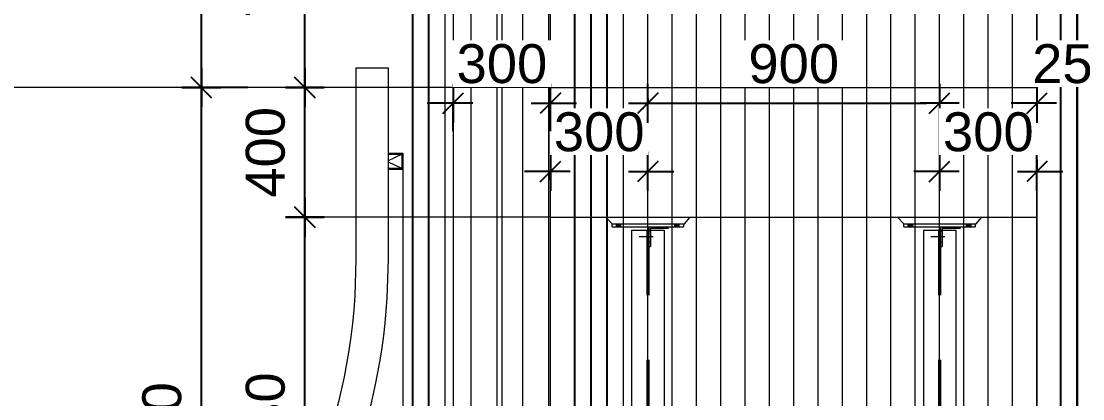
# Model space of a CAD drawing. Header units: millimetres. Extents: x 663313 to 1226001, y 1431724 to 1620898.
# Drawn here: x 663658.924 to 663662.198, y 1524737.108 to 1524738.272 of the extents above; entities that cross this region are included whole.
import ezdxf

# ---------------------------------------------------------------- set-up
doc = ezdxf.new("R2010")
doc.units = ezdxf.units.MM
for name, pattern in [('Grid Line', [22.225, 12.7, -3.175, 3.175, -3.175]), ('HIDDEN', [0.375, 0.25, -0.125]), ('XKITLINE00', [0]), ('XKITLINE02', [4, 2, -2])]:
    doc.linetypes.add(name, pattern=pattern)
doc.layers.get('Defpoints').update_dxf_attribs({"color": 140})
for name, color, linetype in [('000 - CONCRETE_EX_BUILDING_CUT_COLOR_1', 1, 'Continuous'), ('000 - D I M', 1, 'Continuous'), ('DIM', 1, 'Continuous')]:
    doc.layers.add(name, color=color, linetype=linetype)
for name, color, linetype, lineweight in [('A-GENM', 29, 'Continuous', 9), ('Bolt', 7, 'Continuous', 0), ('Part', 2, 'Continuous', 0), ('S-GRID', 1, 'Continuous', 9)]:
    doc.layers.add(name, color=color, linetype=linetype, lineweight=lineweight)
doc.styles.add('Arial', font='arial.ttf')
doc.dimstyles.new('Dim - 40 - End', dxfattribs={"dimscale": 0.04, "dimtxt": 3, "dimasz": 1, "dimexe": 0, "dimexo": 2.5, "dimgap": 1.5, "dimtad": 1, "dimdec": 0, "dimlfac": 1000, "dimzin": 1, "dimdsep": 46, "dimtxsty": 'Arial', "dimblk": 'END', "dimcen": 0.09, "dimclrd": 1, "dimclre": 49, "dimclrt": 3, "dimadec": 0, "dimazin": 0, "dimtfac": 1, "dimtdec": 0, "dimtix": 1, "dimtofl": 0, "dimtmove": 2, "dimatfit": 3, "dimfxl": 1, "dimtfill": 1, "dimtfillclr": 256, "dimtolj": 1, "dimtzin": 0, "dimarcsym": 0})

# ---------------------------------------------------------------- blocks, each defined once
blk = doc.blocks.new('GM_Louver Grill Vertical Z1 - Z Profile-18225337-ENT 4 ELE-4 sheet')
at = {"layer": 'A-GENM', "color": 39}
blk.add_line((131839.2, 105680), (131839.2, 110050), dxfattribs=at)
blk = doc.blocks.new('4')
at = {"layer": 'DIM'}
for p, q in [((128164.5, 105680), (128164.5, 110050)), ((128613.2, 110050), (128613.2, 105680)), ((128713.2, 110050), (128713.2, 105680)), ((130113.4, 105680), (130113.4, 110050))]:
    blk.add_line(p, q, dxfattribs=at)
for points in [[(128114.5, 110050), (128663.2, 110050), (128663.2, 105680), (128114.5, 105680)], [(130163.4, 110050), (128663.2, 110050), (128663.2, 105680), (130163.4, 105680)], [(130163.4, 110050), (131663.7, 110050), (131663.7, 105680), (130163.4, 105680)]]:
    blk.add_lwpolyline(points, close=True, dxfattribs=at)
at = {"layer": 'A-GENM'}
for p in [(-3624.8, 0), (-3544.8, 0), (-3464.9, 0), (-3384.9, 0), (-3305, 0), (-3075, 0), (-3000, 0), (-2925, 0), (-2850, 0), (-2775, 0), (-2700, 0), (-2625, 0), (-2550, 0), (-2475, 0), (-2400, 0), (-2325, 0), (-2250, 0), (-2175, 0), (-2100, 0), (-2025, 0), (-1950, 0), (-1875, 0), (-1800, 0)]:
    blk.add_blockref('GM_Louver Grill Vertical Z1 - Z Profile-18225337-ENT 4 ELE-4 sheet', p, dxfattribs=at)
blk = doc.blocks.new('*A3033278')
at = {"layer": 'Part', "linetype": 'XKITLINE00', "lineweight": 0}
for p, q in [((443.663364, 101.130227), (443.663364, 88.530227)), ((443.663364, 101.130227), (444.663364, 101.130227)), ((444.663364, 101.130227), (444.663364, 88.530227)), ((443.663364, 87.820227), (443.663364, 84.030227)), ((444.663364, 87.820227), (444.663364, 84.030227)), ((443.663364, 84.030227), (444.663364, 84.030227))]:
    blk.add_line(p, q, dxfattribs=at)
at = {"layer": 'Part', "linetype": 'XKITLINE02', "lineweight": 0}
for p, q in [((444.133364, 101.130227), (444.133364, 84.030227)), ((444.193364, 101.130227), (444.193364, 84.030227)), ((443.663364, 88.530227), (443.663364, 87.820227)), ((444.663364, 88.530227), (444.663364, 87.820227))]:
    blk.add_line(p, q, dxfattribs=at)
blk = doc.blocks.new('*A3055284')
at = {"layer": 'Bolt'}
for points in [[(443.333, 101.33), (443.333, 101.23), (443.193, 101.23), (443.193, 101.33)], [(445.133, 101.33), (445.133, 101.23), (444.993, 101.23), (444.993, 101.33)]]:
    blk.add_hatch(color=256, dxfattribs=at).paths.add_polyline_path(points, flags=17)
at = {"layer": 'Bolt', "linetype": 'XKITLINE00', "lineweight": 0}
for p, q in [((443.193, 101.23), (443.193, 101.33)), ((443.263, 101.23), (443.263, 101.33)), ((443.333, 101.23), (443.333, 101.33)), ((444.993, 101.23), (444.993, 101.33)), ((445.063, 101.23), (445.063, 101.33)), ((445.133, 101.23), (445.133, 101.33))]:
    blk.add_line(p, q, dxfattribs=at)
blk = doc.blocks.new('*A3056285')
at = {"layer": 'Bolt', "linetype": 'XKITLINE02', "lineweight": 0}
for p, q in [((444.322564, 100.930227), (443.893364, 100.930227)), ((444.193364, 101.000227), (444.133364, 101.000227)), ((444.193364, 100.860227), (444.133364, 100.860227)), ((444.243364, 101.100227), (444.193364, 101.100227)), ((444.243364, 100.760227), (444.193364, 100.760227))]:
    blk.add_line(p, q, dxfattribs=at)
blk = doc.blocks.new('*A3057286')
at = {"layer": 'Part', "linetype": 'XKITLINE00', "lineweight": 0}
for p, q in [((443.063364, 101.330227), (442.863364, 101.530227)), ((445.293364, 101.330227), (445.463364, 101.530227)), ((443.063364, 101.330227), (445.293364, 101.330227))]:
    blk.add_line(p, q, dxfattribs=at)
at = {"layer": 'Part', "linetype": 'XKITLINE02', "lineweight": 0}
blk.add_line((442.863364, 101.530227), (445.463364, 101.530227), dxfattribs=at)
blk = doc.blocks.new('*A3058287')
at = {"layer": 'Part', "linetype": 'XKITLINE00', "lineweight": 0}
for p, q in [((444.193364, 101.230227), (444.193364, 101.130227)), ((444.793364, 101.180227), (444.243364, 101.180227)), ((444.243364, 101.180227), (444.243364, 101.130227)), ((444.793364, 101.230227), (444.793364, 101.180227))]:
    blk.add_line(p, q, dxfattribs=at)
at = {"layer": 'Part', "linetype": 'XKITLINE02', "lineweight": 0}
for p, q in [((444.193364, 101.230227), (444.793364, 101.230227)), ((444.193364, 101.130227), (444.193364, 100.630227)), ((444.243364, 101.130227), (444.243364, 100.630227)), ((444.193364, 100.630227), (444.243364, 100.630227))]:
    blk.add_line(p, q, dxfattribs=at)
blk = doc.blocks.new('*A3059288')
at = {"layer": 'Part', "linetype": 'XKITLINE00', "lineweight": 0}
for p, q in [((443.063364, 101.230227), (443.063364, 101.330227)), ((443.063364, 101.330227), (445.263364, 101.330227)), ((443.063364, 101.230227), (445.263364, 101.230227)), ((445.263364, 101.330227), (445.263364, 101.230227))]:
    blk.add_line(p, q, dxfattribs=at)
blk = doc.blocks.new('*A3179295')
at = {"layer": 'Part', "linetype": 'XKITLINE00', "lineweight": 0}
for p, q in [((465.163364, 101.130227), (465.163364, 88.530227)), ((465.163364, 101.130227), (466.163364, 101.130227)), ((466.163364, 101.130227), (466.163364, 88.530227)), ((465.163364, 87.820227), (465.163364, 84.030227)), ((466.163364, 87.820227), (466.163364, 84.030227)), ((465.163364, 84.030227), (466.163364, 84.030227))]:
    blk.add_line(p, q, dxfattribs=at)
at = {"layer": 'Part', "linetype": 'XKITLINE02', "lineweight": 0}
for p, q in [((465.633364, 101.130227), (465.633364, 84.030227)), ((465.693364, 101.130227), (465.693364, 84.030227)), ((465.163364, 88.530227), (465.163364, 87.820227)), ((466.163364, 88.530227), (466.163364, 87.820227))]:
    blk.add_line(p, q, dxfattribs=at)
blk = doc.blocks.new('*A3220326')
at = {"layer": 'Bolt'}
for points in [[(464.833, 101.33), (464.833, 101.23), (464.693, 101.23), (464.693, 101.33)], [(466.633, 101.33), (466.633, 101.23), (466.493, 101.23), (466.493, 101.33)]]:
    blk.add_hatch(color=256, dxfattribs=at).paths.add_polyline_path(points, flags=17)
at = {"layer": 'Bolt', "linetype": 'XKITLINE00', "lineweight": 0}
for p, q in [((464.693, 101.23), (464.693, 101.33)), ((464.763, 101.23), (464.763, 101.33)), ((464.833, 101.23), (464.833, 101.33)), ((466.493, 101.23), (466.493, 101.33)), ((466.563, 101.23), (466.563, 101.33)), ((466.633, 101.23), (466.633, 101.33))]:
    blk.add_line(p, q, dxfattribs=at)
blk = doc.blocks.new('*A3221327')
at = {"layer": 'Bolt', "linetype": 'XKITLINE02', "lineweight": 0}
for p, q in [((465.822564, 100.930227), (465.393364, 100.930227)), ((465.693364, 101.000227), (465.633364, 101.000227)), ((465.693364, 100.860227), (465.633364, 100.860227)), ((465.743364, 101.100227), (465.693364, 101.100227)), ((465.743364, 100.760227), (465.693364, 100.760227))]:
    blk.add_line(p, q, dxfattribs=at)
blk = doc.blocks.new('*A3222328')
at = {"layer": 'Part', "linetype": 'XKITLINE00', "lineweight": 0}
for p, q in [((464.563364, 101.330227), (464.363364, 101.530227)), ((466.793364, 101.330227), (466.963364, 101.530227)), ((464.563364, 101.330227), (466.793364, 101.330227))]:
    blk.add_line(p, q, dxfattribs=at)
at = {"layer": 'Part', "linetype": 'XKITLINE02', "lineweight": 0}
blk.add_line((464.363364, 101.530227), (466.963364, 101.530227), dxfattribs=at)
blk = doc.blocks.new('*A3223329')
at = {"layer": 'Part', "linetype": 'XKITLINE00', "lineweight": 0}
for p, q in [((465.693364, 101.230227), (465.693364, 101.130227)), ((466.293364, 101.180227), (465.743364, 101.180227)), ((465.743364, 101.180227), (465.743364, 101.130227)), ((466.293364, 101.230227), (466.293364, 101.180227))]:
    blk.add_line(p, q, dxfattribs=at)
at = {"layer": 'Part', "linetype": 'XKITLINE02', "lineweight": 0}
for p, q in [((465.693364, 101.230227), (466.293364, 101.230227)), ((465.693364, 101.130227), (465.693364, 100.630227)), ((465.743364, 101.130227), (465.743364, 100.630227)), ((465.693364, 100.630227), (465.743364, 100.630227))]:
    blk.add_line(p, q, dxfattribs=at)
blk = doc.blocks.new('*A3224330')
at = {"layer": 'Part', "linetype": 'XKITLINE00', "lineweight": 0}
for p, q in [((464.563364, 101.230227), (464.563364, 101.330227)), ((464.563364, 101.330227), (466.763364, 101.330227)), ((464.563364, 101.230227), (466.763364, 101.230227)), ((466.763364, 101.330227), (466.763364, 101.230227))]:
    blk.add_line(p, q, dxfattribs=at)
blk = doc.blocks.new('canu')
at = {"layer": '000 - CONCRETE_EX_BUILDING_CUT_COLOR_1', "linetype": 'XKITLINE00', "lineweight": 0}
for p, q in [((663604.4258, 1524737.8429), (663604.4676, 1524737.8624)), ((663604.4708, 1524737.8156), (663604.4708, 1524735.6931))]:
    blk.add_line(p, q, dxfattribs=at)
blk.add_lwpolyline([(663602.9797, 1524735.6931, 0.327722), (663604.4221, 1524737.4187), (663604.4258, 1524737.538), (663604.4258, 1524738.1281), (663604.3258, 1524738.1281), (663604.3258, 1524737.538), (663604.3223, 1524737.425, -0.377868), (663602.6388, 1524735.7416), (663602.5258, 1524735.7381), (663601.4758, 1524735.7381), (663601.4758, 1524735.6381), (663601.7758, 1524735.6381)], format="xyb", dxfattribs=at)
for points in [[(663604.4258, 1524737.8656), (663604.4258, 1524737.8656), (663604.4708, 1524737.8656), (663604.4708, 1524737.8156), (663604.4258, 1524737.8156), (663604.4258, 1524737.8156)], [(663604.4258, 1524737.8624), (663604.4258, 1524737.8624), (663604.4676, 1524737.8624), (663604.4676, 1524737.8188), (663604.4258, 1524737.8188), (663604.4258, 1524737.8188)], [(663604.4676, 1524737.8188), (663604.4676, 1524737.8188), (663604.4258, 1524737.8382)]]:
    blk.add_lwpolyline(points, dxfattribs=at)
blk = doc.blocks.new('END')
at = {"color": 1}
for p, q in [((0, 1.5), (0, -1.5)), ((1.5, 0), (-1.5, 0))]:
    blk.add_line(p, q, dxfattribs=at)
at = {"color": 3}
blk.add_line((-0.795, -0.795), (0.795, 0.795), dxfattribs=at)
blk = doc.blocks.new('*D4021')
at = {"layer": '000 - D I M', "color": 49, "lineweight": -2, "transparency": 16777216}
for p, q in [((663659.8352, 1524737.6681), (663659.7989, 1524737.6681)), ((663659.8352, 1524736.3386), (663659.7989, 1524736.3386))]:
    blk.add_line(p, q, dxfattribs=at)
at = {"layer": '000 - D I M', "color": 1, "lineweight": -2, "transparency": 16777216}
blk.add_line((663659.7989, 1524736.3786), (663659.7989, 1524737.6281), dxfattribs=at)
at = {"layer": 'Defpoints', "color": 0, "transparency": 16777216}
for p in [(663659.7989, 1524737.6681), (663659.9352, 1524737.6681), (663659.9352, 1524736.3386)]:
    blk.add_point(p, dxfattribs=at)
at = {"layer": '000 - D I M', "color": 1, "lineweight": -2, "transparency": 16777216, "xscale": 0.04, "yscale": 0.04, "zscale": 0.04}
for p, rotation in [((663659.7989, 1524737.6681), 90), ((663659.7989, 1524736.3386), 270)]:
    blk.add_blockref('END', p, dxfattribs=dict(at, rotation=rotation))
at = {"layer": '000 - D I M', "color": 3, "transparency": 16777216, "insert": (663659.6776, 1524737.0033), "char_height": 0.12, "attachment_point": 5, "rotation": 90, "style": 'Arial', "bg_fill": 3, "box_fill_scale": 1.1, "bg_fill_color": 256, "bg_fill_true_color": 13158600, "bg_fill_transparency": 0}
blk.add_mtext('\\A1;1330', dxfattribs=at)
blk = doc.blocks.new('*D4022')
at = {"layer": '000 - D I M', "color": 49, "lineweight": -2, "transparency": 16777216}
for p, q in [((663659.8118, 1524738.0681), (663659.7989, 1524738.0681)), ((663659.8118, 1524737.6681), (663659.7989, 1524737.6681))]:
    blk.add_line(p, q, dxfattribs=at)
at = {"layer": '000 - D I M', "color": 1, "lineweight": -2, "transparency": 16777216}
blk.add_line((663659.7989, 1524737.7081), (663659.7989, 1524738.0281), dxfattribs=at)
at = {"layer": 'Defpoints', "color": 0, "transparency": 16777216}
for p in [(663659.7989, 1524738.0681), (663659.9118, 1524738.0681), (663659.9118, 1524737.6681)]:
    blk.add_point(p, dxfattribs=at)
at = {"layer": '000 - D I M', "color": 1, "lineweight": -2, "transparency": 16777216, "xscale": 0.04, "yscale": 0.04, "zscale": 0.04}
for p, rotation in [((663659.7989, 1524738.0681), 90), ((663659.7989, 1524737.6681), 270)]:
    blk.add_blockref('END', p, dxfattribs=dict(at, rotation=rotation))
at = {"layer": '000 - D I M', "color": 3, "transparency": 16777216, "insert": (663659.6776, 1524737.8681), "char_height": 0.12, "attachment_point": 5, "rotation": 90, "style": 'Arial', "bg_fill": 3, "box_fill_scale": 1.1, "bg_fill_color": 256, "bg_fill_true_color": 13158600, "bg_fill_transparency": 0}
blk.add_mtext('\\A1;400', dxfattribs=at)
blk = doc.blocks.new('*D4023')
at = {"layer": '000 - D I M', "color": 49, "lineweight": -2, "transparency": 16777216}
for p, q in [((663659.8046, 1524738.7781), (663659.7989, 1524738.7781)), ((663659.8046, 1524738.0681), (663659.7989, 1524738.0681))]:
    blk.add_line(p, q, dxfattribs=at)
at = {"layer": '000 - D I M', "color": 1, "lineweight": -2, "transparency": 16777216}
blk.add_line((663659.7989, 1524738.1081), (663659.7989, 1524738.7381), dxfattribs=at)
at = {"layer": 'Defpoints', "color": 0, "transparency": 16777216}
for p in [(663659.7989, 1524738.7781), (663659.9046, 1524738.7781), (663659.9046, 1524738.0681)]:
    blk.add_point(p, dxfattribs=at)
at = {"layer": '000 - D I M', "color": 1, "lineweight": -2, "transparency": 16777216, "xscale": 0.04, "yscale": 0.04, "zscale": 0.04}
for p, rotation in [((663659.7989, 1524738.7781), 90), ((663659.7989, 1524738.0681), 270)]:
    blk.add_blockref('END', p, dxfattribs=dict(at, rotation=rotation))
at = {"layer": '000 - D I M', "color": 3, "transparency": 16777216, "insert": (663659.6776, 1524738.4231), "char_height": 0.12, "attachment_point": 5, "rotation": 90, "style": 'Arial', "bg_fill": 3, "box_fill_scale": 1.1, "bg_fill_color": 256, "bg_fill_true_color": 13158600, "bg_fill_transparency": 0}
blk.add_mtext('\\A1;710', dxfattribs=at)
blk = doc.blocks.new('*D4025')
at = {"layer": '000 - D I M', "color": 1, "lineweight": -2, "transparency": 16777216}
for p, q in [((663660.5166, 1524737.8093), (663660.4766, 1524737.8093)), ((663660.8966, 1524737.8093), (663660.9366, 1524737.8093))]:
    blk.add_line(p, q, dxfattribs=at)
at = {"layer": '000 - D I M', "color": 49, "lineweight": -2, "transparency": 16777216}
for p, q in [((663660.5566, 1524737.7846), (663660.5566, 1524737.8093)), ((663660.8566, 1524737.7846), (663660.8566, 1524737.8093))]:
    blk.add_line(p, q, dxfattribs=at)
at = {"layer": 'Defpoints', "color": 0, "transparency": 16777216}
for p in [(663660.8566, 1524737.8093), (663660.5566, 1524737.6846), (663660.8566, 1524737.6846)]:
    blk.add_point(p, dxfattribs=at)
at = {"layer": '000 - D I M', "color": 1, "lineweight": -2, "transparency": 16777216, "xscale": 0.04, "yscale": 0.04, "zscale": 0.04}
blk.add_blockref('END', (663660.5566, 1524737.8093), dxfattribs=at)
at = {"layer": '000 - D I M', "color": 1, "lineweight": -2, "transparency": 16777216, "xscale": 0.04, "yscale": 0.04, "zscale": 0.04, "rotation": 180}
blk.add_blockref('END', (663660.8566, 1524737.8093), dxfattribs=at)
at = {"layer": '000 - D I M', "color": 3, "transparency": 16777216, "insert": (663660.7066, 1524737.9307), "char_height": 0.12, "attachment_point": 5, "style": 'Arial', "bg_fill": 3, "box_fill_scale": 1.1, "bg_fill_color": 256, "bg_fill_true_color": 13158600, "bg_fill_transparency": 0}
blk.add_mtext('\\A1;300', dxfattribs=at)
blk = doc.blocks.new('*D4026')
at = {"layer": '000 - D I M', "color": 49, "lineweight": -2, "transparency": 16777216}
for p, q in [((663660.8566, 1524738.0345), (663660.8566, 1524738.0194)), ((663661.7564, 1524738.0345), (663661.7564, 1524738.0194))]:
    blk.add_line(p, q, dxfattribs=at)
at = {"layer": '000 - D I M', "color": 1, "lineweight": -2, "transparency": 16777216}
blk.add_line((663660.8966, 1524738.0194), (663661.7164, 1524738.0194), dxfattribs=at)
at = {"layer": 'Defpoints', "color": 0, "transparency": 16777216}
for p in [(663661.7564, 1524738.0194), (663660.8566, 1524737.9345), (663661.7564, 1524737.9345)]:
    blk.add_point(p, dxfattribs=at)
at = {"layer": '000 - D I M', "color": 1, "lineweight": -2, "transparency": 16777216, "xscale": 0.04, "yscale": 0.04, "zscale": 0.04, "rotation": 180}
blk.add_blockref('END', (663660.8566, 1524738.0194), dxfattribs=at)
at = {"layer": '000 - D I M', "color": 1, "lineweight": -2, "transparency": 16777216, "xscale": 0.04, "yscale": 0.04, "zscale": 0.04}
blk.add_blockref('END', (663661.7564, 1524738.0194), dxfattribs=at)
at = {"layer": '000 - D I M', "color": 3, "transparency": 16777216, "insert": (663661.3065, 1524738.1407), "char_height": 0.12, "attachment_point": 5, "style": 'Arial', "bg_fill": 3, "box_fill_scale": 1.1, "bg_fill_color": 256, "bg_fill_true_color": 13158600, "bg_fill_transparency": 0}
blk.add_mtext('\\A1;900', dxfattribs=at)
blk = doc.blocks.new('*D4027')
at = {"layer": '000 - D I M', "color": 49, "lineweight": -2, "transparency": 16777216}
for p, q in [((663661.7564, 1524737.8461), (663661.7564, 1524737.8093)), ((663662.0566, 1524737.8461), (663662.0566, 1524737.8093))]:
    blk.add_line(p, q, dxfattribs=at)
at = {"layer": '000 - D I M', "color": 1, "lineweight": -2, "transparency": 16777216}
for p, q in [((663661.7164, 1524737.8093), (663661.6764, 1524737.8093)), ((663662.0966, 1524737.8093), (663662.1366, 1524737.8093))]:
    blk.add_line(p, q, dxfattribs=at)
at = {"layer": 'Defpoints', "color": 0, "transparency": 16777216}
for p in [(663662.0566, 1524737.8093), (663661.7564, 1524737.7461), (663662.0566, 1524737.7461)]:
    blk.add_point(p, dxfattribs=at)
at = {"layer": '000 - D I M', "color": 1, "lineweight": -2, "transparency": 16777216, "xscale": 0.04, "yscale": 0.04, "zscale": 0.04}
blk.add_blockref('END', (663661.7564, 1524737.8093), dxfattribs=at)
at = {"layer": '000 - D I M', "color": 1, "lineweight": -2, "transparency": 16777216, "xscale": 0.04, "yscale": 0.04, "zscale": 0.04, "rotation": 180}
blk.add_blockref('END', (663662.0566, 1524737.8093), dxfattribs=at)
at = {"layer": '000 - D I M', "color": 3, "transparency": 16777216, "insert": (663661.9065, 1524737.9307), "char_height": 0.12, "attachment_point": 5, "style": 'Arial', "bg_fill": 3, "box_fill_scale": 1.1, "bg_fill_color": 256, "bg_fill_true_color": 13158600, "bg_fill_transparency": 0}
blk.add_mtext('\\A1;300', dxfattribs=at)
blk = doc.blocks.new('*D4028')
at = {"layer": '000 - D I M', "color": 1, "lineweight": -2, "transparency": 16777216}
for p, q in [((663662.0166, 1524738.0194), (663661.9766, 1524738.0194)), ((663662.3466, 1524738.0194), (663662.3866, 1524738.0194))]:
    blk.add_line(p, q, dxfattribs=at)
at = {"layer": '000 - D I M', "color": 49, "lineweight": -2, "transparency": 16777216}
for p, q in [((663662.0566, 1524738.0197), (663662.0566, 1524738.0194)), ((663662.3066, 1524738.0197), (663662.3066, 1524738.0194))]:
    blk.add_line(p, q, dxfattribs=at)
at = {"layer": 'Defpoints', "color": 0, "transparency": 16777216}
for p in [(663662.3066, 1524738.0194), (663662.0566, 1524737.9197), (663662.3066, 1524737.9197)]:
    blk.add_point(p, dxfattribs=at)
at = {"layer": '000 - D I M', "color": 1, "lineweight": -2, "transparency": 16777216, "xscale": 0.04, "yscale": 0.04, "zscale": 0.04}
blk.add_blockref('END', (663662.0566, 1524738.0194), dxfattribs=at)
at = {"layer": '000 - D I M', "color": 1, "lineweight": -2, "transparency": 16777216, "xscale": 0.04, "yscale": 0.04, "zscale": 0.04, "rotation": 180}
blk.add_blockref('END', (663662.3066, 1524738.0194), dxfattribs=at)
at = {"layer": '000 - D I M', "color": 3, "transparency": 16777216, "insert": (663662.1816, 1524738.1407), "char_height": 0.12, "attachment_point": 5, "style": 'Arial', "bg_fill": 3, "box_fill_scale": 1.1, "bg_fill_color": 256, "bg_fill_true_color": 13158600, "bg_fill_transparency": 0}
blk.add_mtext('\\A1;250', dxfattribs=at)
blk = doc.blocks.new('*D3977')
at = {"layer": '000 - D I M', "color": 1, "lineweight": -2, "transparency": 16777216}
for p, q in [((663660.2166, 1524738.0194), (663660.1766, 1524738.0194)), ((663660.5966, 1524738.0194), (663660.6366, 1524738.0194))]:
    blk.add_line(p, q, dxfattribs=at)
at = {"layer": '000 - D I M', "color": 49, "lineweight": -2, "transparency": 16777216}
for p, q in [((663660.2566, 1524737.9337), (663660.2566, 1524738.0194)), ((663660.5566, 1524737.9337), (663660.5566, 1524738.0194))]:
    blk.add_line(p, q, dxfattribs=at)
at = {"layer": 'Defpoints', "color": 0, "transparency": 16777216}
for p in [(663660.5566, 1524738.0194), (663660.2566, 1524737.8337), (663660.5566, 1524737.8337)]:
    blk.add_point(p, dxfattribs=at)
at = {"layer": '000 - D I M', "color": 1, "lineweight": -2, "transparency": 16777216, "xscale": 0.04, "yscale": 0.04, "zscale": 0.04}
blk.add_blockref('END', (663660.2566, 1524738.0194), dxfattribs=at)
at = {"layer": '000 - D I M', "color": 1, "lineweight": -2, "transparency": 16777216, "xscale": 0.04, "yscale": 0.04, "zscale": 0.04, "rotation": 180}
blk.add_blockref('END', (663660.5566, 1524738.0194), dxfattribs=at)
at = {"layer": '000 - D I M', "color": 3, "transparency": 16777216, "insert": (663660.4066, 1524738.1408), "char_height": 0.12, "attachment_point": 5, "style": 'Arial', "bg_fill": 3, "box_fill_scale": 1.1, "bg_fill_color": 256, "bg_fill_true_color": 13158600, "bg_fill_transparency": 0}
blk.add_mtext('\\A1;300', dxfattribs=at)
blk = doc.blocks.new('*D3978')
at = {"layer": '000 - D I M', "color": 49, "lineweight": -2, "transparency": 16777216}
for p, q in [((663659.6229, 1524738.0681), (663659.4798, 1524738.0681)), ((663659.6229, 1524735.8781), (663659.4798, 1524735.8781))]:
    blk.add_line(p, q, dxfattribs=at)
at = {"layer": '000 - D I M', "color": 1, "lineweight": -2, "transparency": 16777216}
blk.add_line((663659.4798, 1524735.9181), (663659.4798, 1524738.0281), dxfattribs=at)
at = {"layer": 'Defpoints', "color": 0, "transparency": 16777216}
for p in [(663659.4798, 1524738.0681), (663659.7229, 1524738.0681), (663659.7229, 1524735.8781)]:
    blk.add_point(p, dxfattribs=at)
at = {"layer": '000 - D I M', "color": 1, "lineweight": -2, "transparency": 16777216, "xscale": 0.04, "yscale": 0.04, "zscale": 0.04}
for p, rotation in [((663659.4798, 1524738.0681), 90), ((663659.4798, 1524735.8781), 270)]:
    blk.add_blockref('END', p, dxfattribs=dict(at, rotation=rotation))
at = {"layer": '000 - D I M', "color": 3, "transparency": 16777216, "insert": (663659.3585, 1524736.9731), "char_height": 0.12, "attachment_point": 5, "rotation": 90, "style": 'Arial', "bg_fill": 3, "box_fill_scale": 1.1, "bg_fill_color": 256, "bg_fill_true_color": 13158600, "bg_fill_transparency": 0}
blk.add_mtext('\\A1;2190', dxfattribs=at)
blk = doc.blocks.new('*D3979')
at = {"layer": '000 - D I M', "color": 49, "lineweight": -2, "transparency": 16777216}
for p, q in [((663659.6055, 1524739.3781), (663659.4798, 1524739.3781)), ((663659.6055, 1524738.0681), (663659.4798, 1524738.0681))]:
    blk.add_line(p, q, dxfattribs=at)
at = {"layer": '000 - D I M', "color": 1, "lineweight": -2, "transparency": 16777216}
blk.add_line((663659.4798, 1524738.1081), (663659.4798, 1524739.3381), dxfattribs=at)
at = {"layer": 'Defpoints', "color": 0, "transparency": 16777216}
for p in [(663659.4798, 1524739.3781), (663659.7055, 1524739.3781), (663659.7055, 1524738.0681)]:
    blk.add_point(p, dxfattribs=at)
at = {"layer": '000 - D I M', "color": 1, "lineweight": -2, "transparency": 16777216, "xscale": 0.04, "yscale": 0.04, "zscale": 0.04}
for p, rotation in [((663659.4798, 1524739.3781), 90), ((663659.4798, 1524738.0681), 270)]:
    blk.add_blockref('END', p, dxfattribs=dict(at, rotation=rotation))
at = {"layer": '000 - D I M', "color": 3, "transparency": 16777216, "insert": (663659.3585, 1524738.7231), "char_height": 0.12, "attachment_point": 5, "rotation": 90, "style": 'Arial', "bg_fill": 3, "box_fill_scale": 1.1, "bg_fill_color": 256, "bg_fill_true_color": 13158600, "bg_fill_transparency": 0}
blk.add_mtext('\\A1;1310', dxfattribs=at)

msp = doc.modelspace()

# ---------------------------------------------------------------- linework, layer by layer
at = {"layer": 'Part', "linetype": 'XKITLINE00', "lineweight": 0}
for p, q in [((663660.5566, 1524738.0681), (663662.0566, 1524738.0681)), ((663660.5566, 1524737.6681), (663662.0566, 1524737.6681))]:
    msp.add_line(p, q, dxfattribs=at)
at = {"layer": 'S-GRID', "color": 251, "linetype": 'Grid Line'}
for p, q in [((663660.4066, 1524740.1336), (663660.4066, 1524731.7681)), ((663662.1816, 1524740.1336), (663662.1816, 1524731.7681))]:
    msp.add_line(p, q, dxfattribs=at)
at = {"layer": 'S-GRID', "linetype": 'Grid Line', "ltscale": 0.6}
msp.add_line((663660.5566, 1524738.0681), (663656.9775, 1524738.0681), dxfattribs=at)
at = {"layer": 'S-GRID', "color": 1, "linetype": 'HIDDEN', "ltscale": 10}
for p, q in [((663660.8566, 1524737.6281), (663660.8566, 1524737.9875)), ((663661.7564, 1524737.6281), (663661.7564, 1524737.9875))]:
    msp.add_line(p, q, dxfattribs=at)
at = {"layer": 'S-GRID', "color": 251, "linetype": 'HIDDEN', "ltscale": 10}
msp.add_line((663660.5566, 1524737.6681), (663659.843, 1524737.6681), dxfattribs=at)
at = {"layer": 'S-GRID', "color": 4}
for points in [[(663660.5566, 1524731.7681), (663660.5566, 1524739.3781), (663660.2566, 1524739.3781), (663660.2566, 1524731.7681)], [(663662.3066, 1524731.7681), (663662.3066, 1524739.3781), (663662.0566, 1524739.3781), (663662.0566, 1524731.7681)]]:
    msp.add_lwpolyline(points, dxfattribs=at)

# ---------------------------------------------------------------- block references
at = {"xscale": 0.001, "yscale": 0.001, "zscale": 0.001}
msp.add_blockref('4', (663532.0172, 1524629.5281), dxfattribs=at)
at = {"lineweight": 0, "xscale": 0.1, "yscale": 0.1, "zscale": 0.1}
for name, p in [('*A3057286', (663616.4403, 1524727.515)), ('*A3222328', (663615.19, 1524727.515)), ('*A3059288', (663616.4403, 1524727.515)), ('*A3055284', (663616.4403, 1524727.515)), ('*A3033278', (663616.4403, 1524727.515)), ('*A3056285', (663616.4403, 1524727.515)), ('*A3058287', (663616.4403, 1524727.515)), ('*A3224330', (663615.19, 1524727.515)), ('*A3220326', (663615.19, 1524727.515)), ('*A3179295', (663615.19, 1524727.515)), ('*A3221327', (663615.19, 1524727.515)), ('*A3223329', (663615.19, 1524727.515))]:
    msp.add_blockref(name, p, dxfattribs=at)
at = {"layer": 'DIM', "color": 1}
msp.add_blockref('canu', (55.6308, 0), dxfattribs=at)

# ---------------------------------------------------------------- next in the draw order: dimensions: what is measured, and where the dimension line sits
at = {"layer": '000 - D I M'}
dim = msp.add_linear_dim(base=(663660.8566, 1524737.8093), p1=(663660.5566, 1524737.6846), p2=(663660.8566, 1524737.6846), dimstyle='Dim - 40 - End', dxfattribs=at)
dim.commit()
dim.dimension.update_dxf_attribs({"geometry": '*D4025', "text_midpoint": (663660.7066, 1524737.9307)})
dim = msp.add_linear_dim(base=(663659.7988770746, 1524737.668051163), p1=(663659.9352393429, 1524736.338551162), p2=(663659.9352393429, 1524737.668051163), angle=90, dimstyle='Dim - 40 - End', dxfattribs=at)
dim.commit()
dim.dimension.update_dxf_attribs({"geometry": '*D4021', "text_midpoint": (663659.6775673887, 1524737.003301162)})

# ---------------------------------------------------------------- next in the draw order: dimensions: what is measured, and where the dimension line sits
for base, p1, p2, picture, middle in [((663660.5566, 1524738.0194), (663660.2566, 1524737.8337), (663660.5566, 1524737.8337), '*D3977', (663660.4066, 1524738.1408)), ((663661.7564, 1524738.0194), (663660.8566, 1524737.9345), (663661.7564, 1524737.9345), '*D4026', (663661.3065, 1524738.1407))]:
    dim = msp.add_linear_dim(base=base, p1=p1, p2=p2, dimstyle='Dim - 40 - End', dxfattribs=at)
    dim.commit()
    dim.dimension.update_dxf_attribs({"geometry": picture, "text_midpoint": middle})
dim = msp.add_linear_dim(base=(663659.7989, 1524738.0681), p1=(663659.9118, 1524737.6681), p2=(663659.9118, 1524738.0681), angle=90, dimstyle='Dim - 40 - End', dxfattribs=at)
dim.commit()
dim.dimension.update_dxf_attribs({"geometry": '*D4022', "text_midpoint": (663659.6776, 1524737.8681)})

# ---------------------------------------------------------------- next in the draw order: dimensions: what is measured, and where the dimension line sits
dim = msp.add_linear_dim(base=(663659.7989, 1524738.7781), p1=(663659.9046, 1524738.0681), p2=(663659.9046, 1524738.7781), angle=90, dimstyle='Dim - 40 - End', dxfattribs=at)
dim.commit()
dim.dimension.update_dxf_attribs({"geometry": '*D4023', "text_midpoint": (663659.6776, 1524738.4231)})
dim = msp.add_linear_dim(base=(663662.0566, 1524737.8093), p1=(663661.7564, 1524737.7461), p2=(663662.0566, 1524737.7461), dimstyle='Dim - 40 - End', dxfattribs=at)
dim.commit()
dim.dimension.update_dxf_attribs({"geometry": '*D4027', "text_midpoint": (663661.9065, 1524737.9307)})

# ---------------------------------------------------------------- next in the draw order: dimensions: what is measured, and where the dimension line sits
dim = msp.add_linear_dim(base=(663662.3066, 1524738.0194), p1=(663662.0566, 1524737.9197), p2=(663662.3066, 1524737.9197), dimstyle='Dim - 40 - End', dxfattribs=at)
dim.commit()
dim.dimension.update_dxf_attribs({"geometry": '*D4028', "text_midpoint": (663662.1816, 1524738.1407)})
dim = msp.add_linear_dim(base=(663659.4798, 1524738.0681), p1=(663659.7229, 1524735.8781), p2=(663659.7229, 1524738.0681), angle=90, dimstyle='Dim - 40 - End', dxfattribs=at)
dim.commit()
dim.dimension.update_dxf_attribs({"geometry": '*D3978', "text_midpoint": (663659.3585, 1524736.9731)})

# ---------------------------------------------------------------- next in the draw order: dimensions: what is measured, and where the dimension line sits
dim = msp.add_linear_dim(base=(663659.4798, 1524739.3781), p1=(663659.7055, 1524738.0681), p2=(663659.7055, 1524739.3781), angle=90, dimstyle='Dim - 40 - End', dxfattribs=at)
dim.commit()
dim.dimension.update_dxf_attribs({"geometry": '*D3979', "text_midpoint": (663659.3585, 1524738.7231)})

doc.saveas('drawing.dxf')
